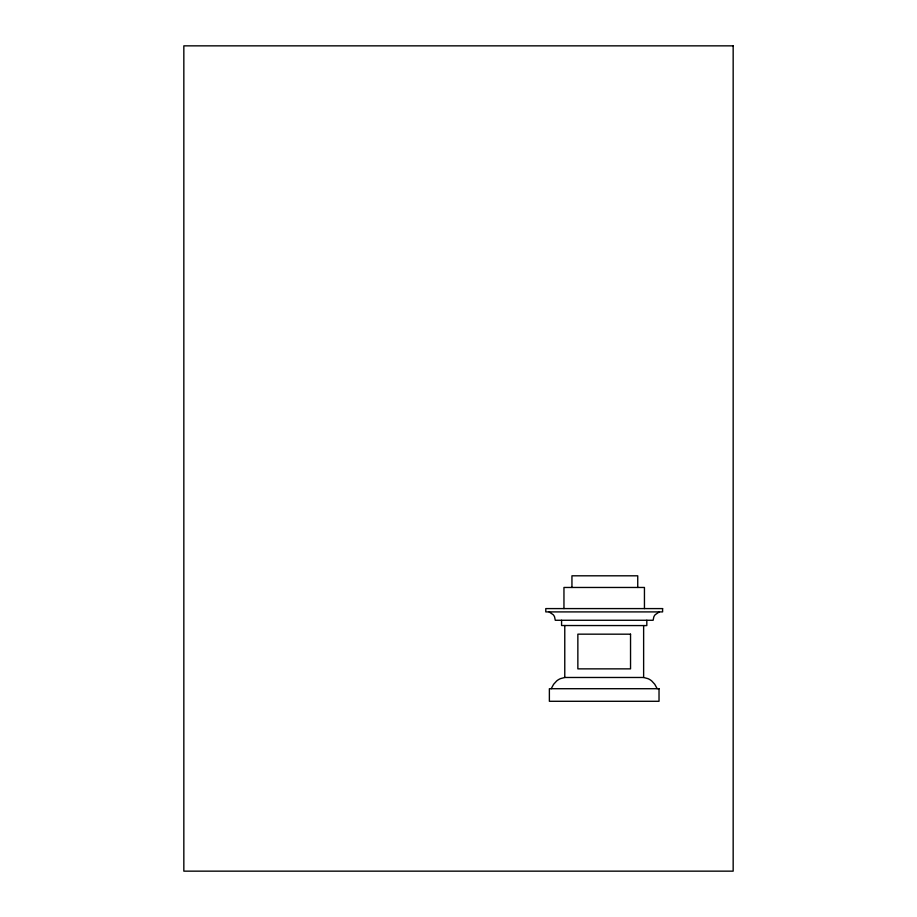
<?xml version="1.0" encoding="UTF-8"?>
<svg xmlns="http://www.w3.org/2000/svg" width="917" height="917" viewBox="0 0 917 917"><rect width="100%" height="100%" fill="white"/><g stroke="black" fill="none" stroke-linecap="round" stroke-linejoin="round"><path stroke-width="1.38" d="M551.197 688.713L553.627 684.277L556.699 680.93A15.153 15.153 0 0 1 560.413 678.66L564.769 677.48L643.631 677.48L647.987 678.66A15.153 15.153 0 0 1 651.7 680.93L654.772 684.277L657.202 688.713M659.3 611.903L655.185 614.711A8.058 8.058 0 0 0 653.821 616.912L653.122 620.27L555.278 620.27L554.579 616.912A8.058 8.058 0 0 0 553.215 614.711L549.1 611.903M646.817 620.27L646.817 625.577L643.631 625.577L561.582 625.532L561.582 620.27M644.445 608.59L644.445 587.465L563.955 587.465L563.955 608.59M643.631 625.577L643.631 677.48M637.739 587.465L637.739 575.807L571.944 575.807L571.944 587.465M564.769 625.532L564.769 677.48M733.164 45.85L183.836 45.85L183.836 871.15L733.164 871.15L733.164 45.85M662.601 608.59L545.787 608.59L545.787 611.903L662.601 611.903L662.601 608.59M630.541 634.186L577.859 634.163L577.859 668.86L630.541 668.86L630.541 634.186M659.025 688.713L549.375 688.713L549.375 701.287L659.025 701.287L659.025 688.713"/></g></svg>
